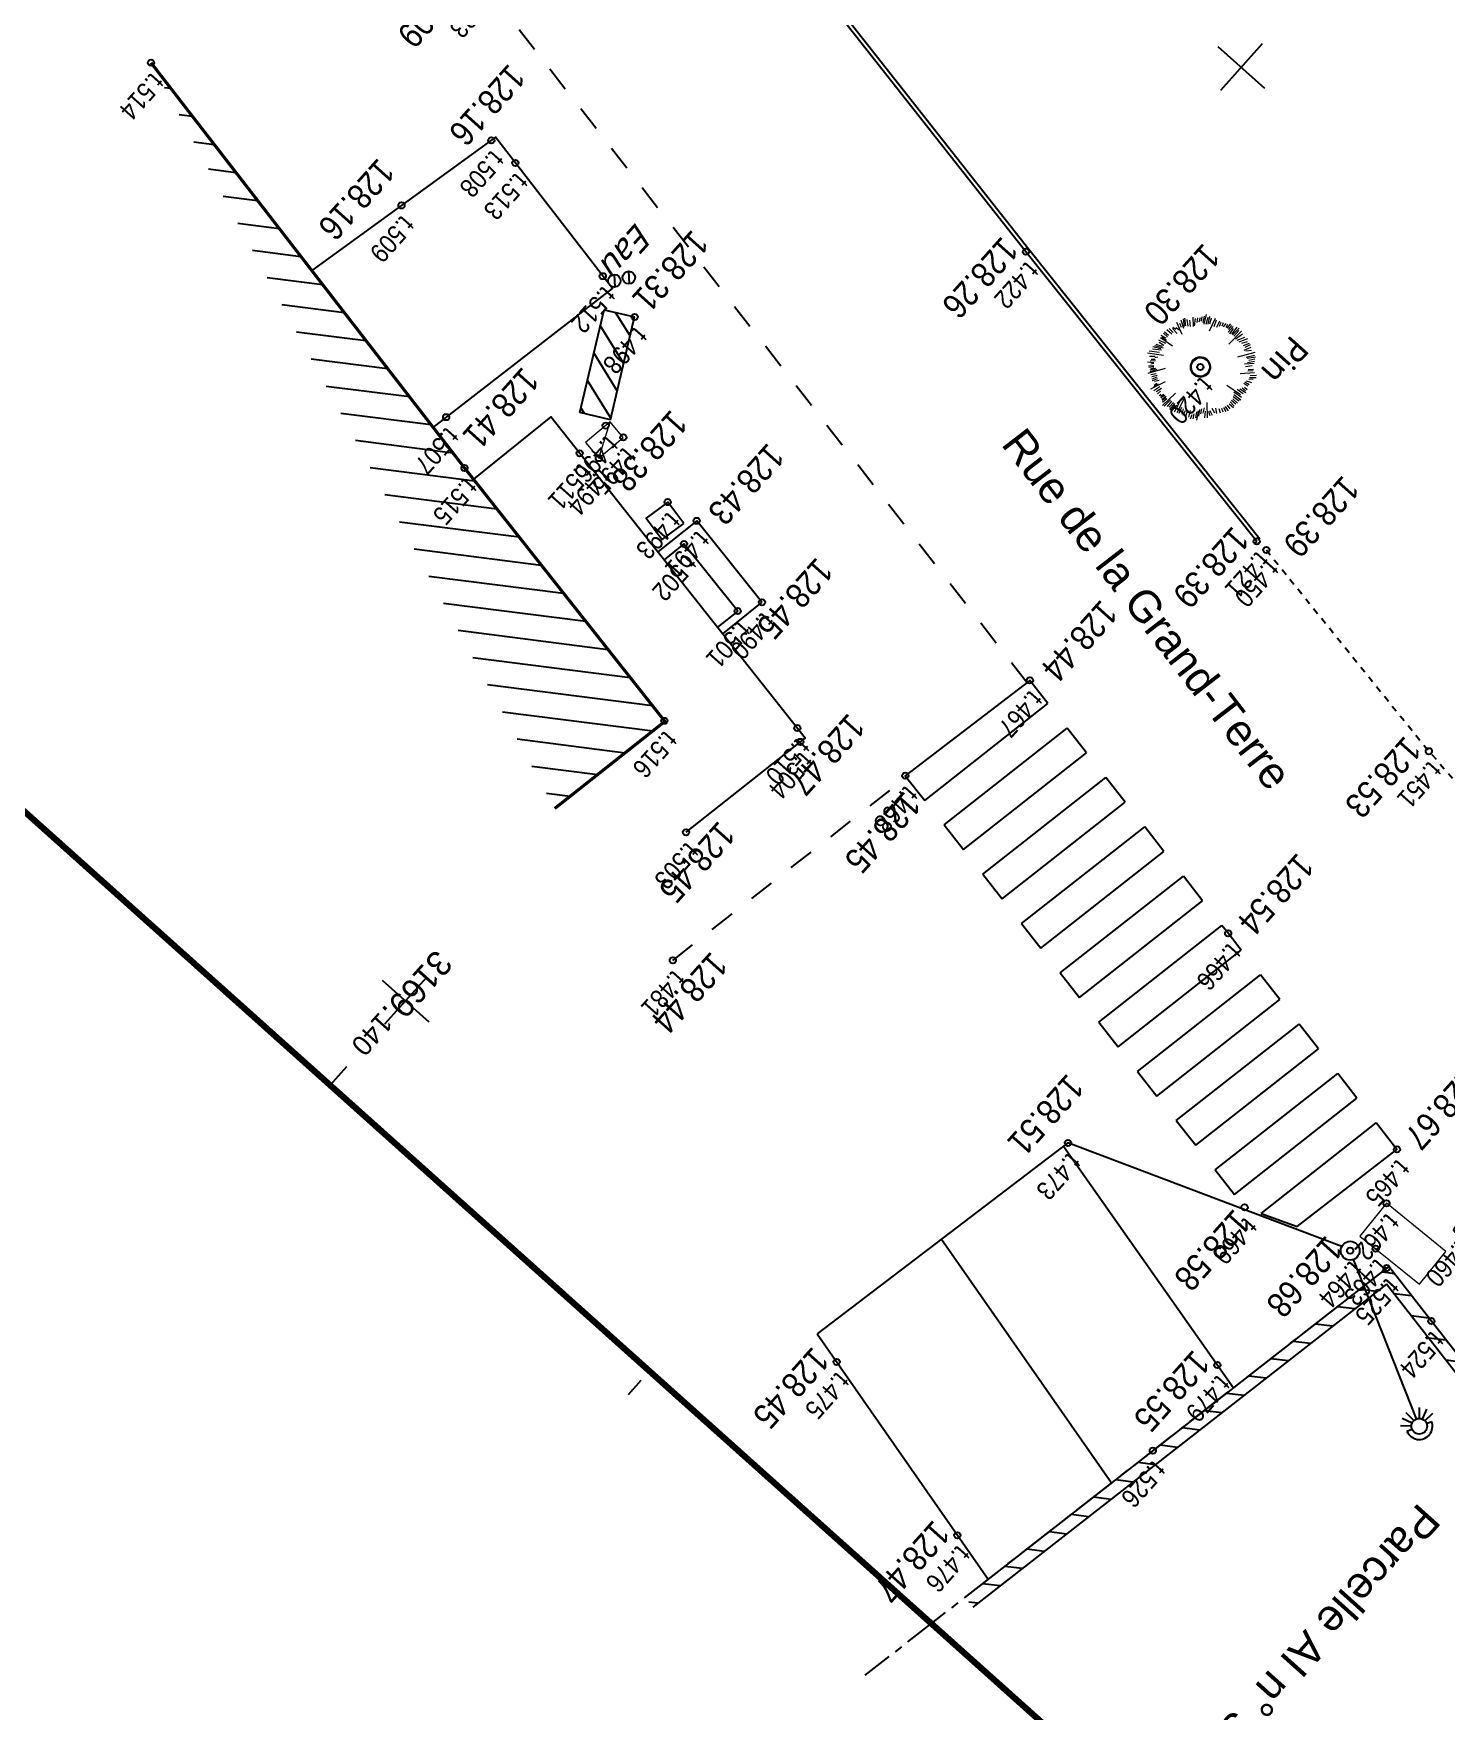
# Model space of a CAD drawing. Header units: metres. Extents: x -2858 to 512, y -1995 to 1252.
# Drawn here: x -2142.29 to -2119.74, y -1630.79 to -1604.01 of the extents above; entities that cross this region are included whole.
import ezdxf
from ezdxf.enums import TextEntityAlignment as Align

# ---------------------------------------------------------------- set-up
doc = ezdxf.new("R2010")
doc.units = ezdxf.units.M
doc.header["$PDMODE"] = 33
doc.header["$PDSIZE"] = 0.1
for name, pattern in [('AXES2', [28.575, 19.05, -3.175, 3.175, -3.175]), ('CACHE', [0.375, 0.25, -0.125]), ('Grille', [0.8, 0.4, -0.4])]:
    doc.linetypes.add(name, pattern=pattern)
for name, color, linetype in [('Bâtiments', 7, 'Continuous'), ('Bâtiments Hachures', 174, 'Continuous'), ('Calque commun', 7, 'Continuous'), ('Calque19', 7, 'Continuous'), ('Calque9', 7, 'Continuous'), ('Carroyage(2)', 7, 'Continuous'), ('Carroyage(2)_Croix', 7, 'Continuous'), ('Carroyage(2)_Textes', 7, 'Continuous'), ('Chemin', 45, 'CACHE'), ('Elements de Voirie', 251, 'Continuous'), ('Lignes Blanches Voirie', 7, 'CACHE'), ('Limites', 1, 'AXES2'), ('Murs', 7, 'Continuous'), ('Murs Hachures', 7, 'Continuous'), ('Parking', 251, 'Continuous'), ('Points Topo', 7, 'Continuous'), ('Points Topo Altitude', 7, 'Continuous'), ('Points Topo Matricule', 252, 'Continuous'), ('Réseaux Sol', 151, 'Continuous'), ('Textes', 7, 'Continuous'), ('Trottoirs', 28, 'Continuous'), ('Végétation', 102, 'Continuous')]:
    doc.layers.add(name, color=color, linetype=linetype)
doc.styles.add('Pts Topo SPE', font='', dxfattribs={"width": 0.9})
doc.styles.get("Standard").update_dxf_attribs({"font": 'arial.ttf'})
doc.styles.add('Trebuchet MS', font='trebucit.ttf', dxfattribs={"height": 0.405148})
doc.styles.get('Pts Topo SPE').set_extended_font_data('Titillium Web Light')
pattern_1 = [(172.9694, (-2131.05452, -1613.22743), (-0.0388617, -0.3151127), [])]

# ---------------------------------------------------------------- blocks, each defined once
blk = doc.blocks.new('PointTopo_SPE')
at = {"layer": 'Calque commun', "color": 1, "linetype": 'ByBlock', "lineweight": -2}
blk.add_point((0, 0), dxfattribs=at)
blk = doc.blocks.new('SPE45')
at = {"layer": 'Calque9', "color": 151, "linetype": 'Continuous', "lineweight": 9}
mesh = blk.add_polyface(dxfattribs=at)
corners = [(0, 0), (1, 0), (1, 1), (0, 1)]
mesh.append_faces([[corners[k] for k in face] for face in [(0, 1, 2, 3)]], dxfattribs={"color": 151})
blk = doc.blocks.new('SPE50')
at = {"layer": 'Réseaux Sol', "flags": 128}
blk.add_lwpolyline([(0, 0), (1, 0), (1, 1), (0, 1), (0, 0)], dxfattribs=at)
blk = doc.blocks.new('SPE61')
at = {"layer": 'Calque9', "color": 151, "linetype": 'Continuous', "lineweight": 9}
blk.add_line((0, 0), (1, 1), dxfattribs=at)
mesh = blk.add_polyface(dxfattribs=at)
corners = [(0, 0), (1, 0), (1, 1), (0, 1)]
mesh.append_faces([[corners[k] for k in face] for face in [(0, 1, 2, 3)]], dxfattribs={"color": 151})
blk = doc.blocks.new('SPE83')
at = {"layer": 'Elements de Voirie'}
blk.add_line((0, 2.885), (0, 0.15), dxfattribs=at)
at = {"layer": 'Elements de Voirie', "flags": 128}
for points in [[(-0.115, 2.962), (-0.277, 2.895)], [(-0.125, 3.01), (-0.211, 3.01)], [(0.115, 2.962), (0.277, 2.894)], [(0.211, 3.01), (0.125, 3.01)], [(-0.088, 2.922), (-0.212, 2.798)], [(-0.048, 2.895), (-0.115, 2.733)], [(0.047, 2.895), (0.114, 2.733)], [(0.088, 2.921), (0.21, 2.796)]]:
    blk.add_lwpolyline(points, dxfattribs=at)
at = {"layer": 'Elements de Voirie'}
for centre, radius in [((0, 3.01), 0.125), ((0, 0), 0.15)]:
    blk.add_circle(centre, radius, dxfattribs=at)
blk.add_arc((0, 3.01), 0.211, 0, 180, dxfattribs=at)
blk = doc.blocks.new('Block418')
at = {"layer": 'Calque19', "color": 34, "linetype": 'Continuous', "lineweight": 9, "true_color": 0x994c00, "flags": 128}
for points in [[(-0.161, 0), (-0.161, 0, 1), (0.161, 0), (0.161, 0, 1), (-0.161, 0), (-0.161, 0)], [(0.144, 0), (0.144, 0, -1), (-0.144, 0), (-0.144, 0, -1), (0.144, 0), (0.144, 0)]]:
    blk.add_lwpolyline(points, format="xyb", dxfattribs=at)
blk = doc.blocks.new('SPE34')
at = {"layer": 'Calque19', "color": 102, "linetype": 'Continuous', "lineweight": 9}
for p, q in [((-0.177, 0.812), (-0.155, 0.702)), ((-0.076, 0.814), (-0.054, 0.664)), ((-0.037, 0.835), (-0.024, 0.694)), ((-0.006, 0.825), (0.006, 0.705)), ((0.034, 0.826), (0.035, 0.725)), ((0.064, 0.816), (0.065, 0.726)), ((0.104, 0.817), (0.096, 0.726)), ((0.134, 0.827), (0.135, 0.737)), ((-0.703, 0.552), (-0.601, 0.464)), ((-0.673, 0.563), (-0.592, 0.504)), ((-0.643, 0.583), (-0.552, 0.515)), ((-0.614, 0.604), (-0.502, 0.496)), ((-0.564, 0.605), (-0.482, 0.536)), ((-0.534, 0.655), (-0.473, 0.596)), ((-0.515, 0.666), (-0.453, 0.607)), ((-0.505, 0.706), (-0.342, 0.548)), ((-0.496, 0.756), (-0.425, 0.687)), ((-0.467, 0.777), (-0.395, 0.698)), ((-0.416, 0.758), (-0.365, 0.708)), ((-0.356, 0.779), (-0.325, 0.699)), ((-0.306, 0.77), (-0.295, 0.69)), ((-0.276, 0.77), (-0.265, 0.69)), ((-0.226, 0.801), (-0.225, 0.741)), ((-0.196, 0.792), (-0.195, 0.721)), ((-0.136, 0.793), (-0.124, 0.673)), ((-0.096, 0.773), (-0.061, 0.513)), ((0.184, 0.798), (0.166, 0.728)), ((0.225, 0.799), (0.206, 0.718)), ((0.255, 0.779), (0.236, 0.709)), ((0.296, 0.75), (0.266, 0.699)), ((0.336, 0.731), (0.297, 0.67)), ((0.377, 0.691), (0.328, 0.62)), ((0.528, 0.624), (0.351, 0.46)), ((0.397, 0.661), (0.369, 0.581)), ((0.448, 0.662), (0.419, 0.582)), ((0.478, 0.633), (0.439, 0.572)), ((0.559, 0.594), (0.47, 0.532)), ((-0.799, 0.33), (-0.708, 0.281)), ((-0.798, 0.29), (-0.717, 0.241)), ((-0.794, 0.354), (-0.702, 0.319)), ((-0.77, 0.391), (-0.659, 0.342)), ((-0.752, 0.491), (-0.509, 0.335)), ((-0.741, 0.431), (-0.67, 0.372)), ((-0.712, 0.522), (-0.601, 0.444)), ((0.52, 0.523), (0.441, 0.482)), ((0.551, 0.504), (0.481, 0.462)), ((0.601, 0.504), (0.512, 0.443)), ((0.671, 0.526), (0.542, 0.443)), ((0.651, 0.485), (0.572, 0.434)), ((0.692, 0.466), (0.622, 0.425)), ((0.723, 0.396), (0.624, 0.344)), ((0.744, 0.356), (0.645, 0.305)), ((0.722, 0.436), (0.653, 0.405)), ((0.755, 0.307), (0.675, 0.285)), ((0.755, 0.286), (0.676, 0.245)), ((-0.874, 0.048), (-0.724, 0.04)), ((-0.865, 0.108), (-0.574, 0.093)), ((-0.863, 0.008), (-0.723, 0.02)), ((-0.844, 0.068), (-0.724, 0.07)), ((-0.838, 0.259), (-0.706, 0.191)), ((-0.836, 0.149), (-0.705, 0.121)), ((-0.817, 0.209), (-0.706, 0.151)), ((0.787, 0.207), (0.537, 0.142)), ((0.808, 0.167), (0.658, 0.134)), ((0.776, 0.237), (0.676, 0.205)), ((0.828, 0.127), (0.708, 0.125)), ((0.829, 0.087), (0.709, 0.085)), ((0.81, 0.057), (0.709, 0.055)), ((0.82, 0.027), (0.71, 0.025)), ((0.798, 0.117), (0.718, 0.105)), ((-0.832, -0.042), (-0.712, -0.04)), ((-0.831, -0.102), (-0.741, -0.1)), ((-0.822, -0.072), (-0.742, -0.07)), ((-0.803, -0.021), (-0.703, -0.009)), ((-0.791, -0.131), (-0.741, -0.12)), ((-0.79, -0.161), (-0.72, -0.16)), ((-0.769, -0.201), (-0.71, -0.18)), ((-0.749, -0.231), (-0.679, -0.21)), ((-0.748, -0.261), (-0.639, -0.229)), ((0.787, -0.355), (0.545, -0.259)), ((0.862, -0.043), (0.58, -0.018)), ((0.765, -0.265), (0.665, -0.237)), ((0.851, -0.013), (0.71, -0.005)), ((0.793, -0.114), (0.712, -0.096)), ((0.783, -0.144), (0.713, -0.126)), ((0.774, -0.165), (0.713, -0.146)), ((0.775, -0.225), (0.714, -0.216)), ((0.822, -0.074), (0.732, -0.065)), ((0.802, -0.104), (0.732, -0.085)), ((0.784, -0.185), (0.744, -0.185)), ((-0.737, -0.341), (-0.518, -0.277)), ((-0.727, -0.311), (-0.618, -0.269)), ((-0.696, -0.39), (-0.606, -0.349)), ((-0.695, -0.431), (-0.586, -0.369)), ((-0.684, -0.491), (-0.545, -0.418)), ((-0.665, -0.44), (-0.566, -0.388)), ((-0.644, -0.5), (-0.555, -0.448)), ((-0.613, -0.519), (-0.554, -0.478)), ((-0.583, -0.529), (-0.514, -0.498)), ((-0.553, -0.559), (-0.493, -0.517)), ((-0.522, -0.578), (-0.423, -0.516)), ((-0.511, -0.618), (-0.403, -0.516)), ((0.63, -0.559), (0.387, -0.402)), ((0.59, -0.549), (0.489, -0.491)), ((0.57, -0.57), (0.489, -0.521)), ((0.619, -0.509), (0.548, -0.46)), ((0.629, -0.478), (0.558, -0.429)), ((0.658, -0.448), (0.578, -0.409)), ((0.657, -0.397), (0.596, -0.348)), ((0.668, -0.427), (0.597, -0.388)), ((0.727, -0.346), (0.646, -0.317)), ((0.707, -0.357), (0.657, -0.347)), ((0.776, -0.305), (0.665, -0.277)), ((-0.441, -0.627), (-0.372, -0.556)), ((-0.42, -0.667), (-0.352, -0.585)), ((-0.41, -0.707), (-0.331, -0.615)), ((-0.389, -0.716), (-0.311, -0.625)), ((-0.349, -0.736), (-0.281, -0.614)), ((-0.299, -0.715), (-0.27, -0.654)), ((-0.278, -0.765), (-0.191, -0.572)), ((-0.209, -0.713), (-0.22, -0.643)), ((-0.178, -0.753), (-0.189, -0.693)), ((-0.158, -0.743), (-0.15, -0.632)), ((-0.127, -0.782), (-0.119, -0.692)), ((-0.087, -0.801), (-0.089, -0.691)), ((-0.037, -0.801), (-0.038, -0.72)), ((-0.007, -0.8), (-0.008, -0.71)), ((0.043, -0.809), (0.022, -0.719)), ((0.053, -0.779), (0.041, -0.689)), ((0.073, -0.789), (0.049, -0.558)), ((0.123, -0.788), (0.091, -0.668)), ((0.143, -0.757), (0.131, -0.667)), ((0.203, -0.777), (0.161, -0.677)), ((0.233, -0.776), (0.171, -0.647)), ((0.264, -0.786), (0.201, -0.666)), ((0.293, -0.765), (0.211, -0.646)), ((0.394, -0.783), (0.25, -0.565)), ((0.354, -0.784), (0.261, -0.645)), ((0.371, -0.643), (0.331, -0.614)), ((0.413, -0.723), (0.351, -0.654)), ((0.432, -0.672), (0.391, -0.623)), ((0.462, -0.662), (0.401, -0.603)), ((0.502, -0.681), (0.441, -0.602)), ((0.491, -0.621), (0.451, -0.592)), ((0.541, -0.63), (0.48, -0.571)), ((0.551, -0.61), (0.49, -0.561)), ((0.55, -0.57), (0.5, -0.541))]:
    blk.add_line(p, q, dxfattribs=at)
at = {"layer": 'Calque19', "color": 34, "linetype": 'Continuous', "lineweight": 9}
for radius in [0.161, 0.144]:
    blk.add_arc((0, 0), radius, 0, 359.9994, dxfattribs=at)
at = {"layer": 'Calque19', "color": 34, "linetype": 'ByBlock', "lineweight": -2, "true_color": 0x994c00}
blk.add_blockref('Block418', (0, 0), dxfattribs=at)
at = {"layer": 'Calque19', "color": 102, "linetype": 'ByBlock', "lineweight": -2, "style": 'Trebuchet MS'}
blk.add_text('Pin', height=0.4051, dxfattribs=at).set_placement((-1.368, 0.613), align=Align.BOTTOM_LEFT)

msp = doc.modelspace()

# ---------------------------------------------------------------- hatches: boundary and pattern name
at = {"layer": 'Bâtiments Hachures'}
h = msp.add_hatch(dxfattribs=at)
h.set_pattern_fill('_U', color=256, scale=0.4, angle=-7.2613, style=0, pattern_type=0)
h.set_pattern_definition([(352.738665459, (-1124622.76903, 3495754.4914), (0.050558084043, 0.39679198598), [])])
h.paths.add_polyline_path([(-2140.419, -1604.478), (-2135.416, -1610.943), (-2132.218, -1614.988), (-2133.976, -1616.378)])
at = {"layer": 'Murs Hachures', "linetype": 'Continuous'}
h = msp.add_hatch(dxfattribs=at)
h.set_pattern_fill('ANSI31', color=256, scale=0.1, angle=176.5743, style=0)
h.set_pattern_definition([(121.741705672, (-3639811.61246, -510369.6967), (-0.270011014639, -0.167033834818), [])])
h.paths.add_polyline_path([(-2133.088, -1610.174), (-2132.702, -1608.535), (-2133.189, -1608.42), (-2133.575, -1610.059)])
h = msp.add_hatch(dxfattribs=at)
h.set_pattern_fill('ANSI31', color=256, scale=0.1, angle=227.3905, style=0)
h.set_pattern_definition(pattern_1)
h.paths.add_polyline_path([(-2120.666, -1623.686), (-2127.427, -1628.962), (-2127.305, -1629.121), (-2120.701, -1623.966)])
h = msp.add_hatch(dxfattribs=at)
h.set_pattern_fill('ANSI31', color=256, scale=0.1, angle=227.3905, style=0)
h.set_pattern_definition(pattern_1)
h.paths.add_polyline_path([(-2115.881, -1629.818), (-2120.666, -1623.686), (-2120.701, -1623.966), (-2116.038, -1629.941)])

# ---------------------------------------------------------------- linework, layer by layer
at = {"layer": 'Bâtiments', "const_width": 0.05, "flags": 128}
msp.add_lwpolyline([(-2140.419, -1604.478), (-2135.416, -1610.943), (-2132.218, -1614.988), (-2133.976, -1616.378)], dxfattribs=at)
at = {"layer": 'Carroyage(2)'}
for p, q in [((-2137.561, -1620.792), (-2137.294, -1620.494)), ((-2132.799, -1625.727), (-2132.599, -1625.503))]:
    msp.add_line(p, q, dxfattribs=at)
at = {"layer": 'Carroyage(2)', "const_width": 0.1}
msp.add_lwpolyline([(-2176.72, -1585.733), (-2096.183, -1657.839), (-1938.363, -1481.564), (-2062.783, -1370.17), (-2192.921, -1515.526)], dxfattribs=at)
at = {"layer": 'Carroyage(2)_Croix'}
for p, q in [((-2123.391, -1604.216), (-2122.646, -1604.883)), ((-2122.685, -1604.177), (-2123.352, -1604.922)), ((-2136.731, -1619.116), (-2135.986, -1619.783)), ((-2136.025, -1619.077), (-2136.692, -1619.822))]:
    msp.add_line(p, q, dxfattribs=at)
at = {"layer": 'Chemin', "color": 45, "ltscale": 0.1, "flags": 128}
msp.add_lwpolyline([(-2122.619, -1612.253), (-2120.026, -1615.464), (-2117.508, -1618.306), (-2116.045, -1619.192), (-2114.585, -1620.844), (-2110.154, -1626.553)], dxfattribs=at)
at = {"layer": 'Elements de Voirie', "flags": 128}
for points in [[(-2126.104, -1614.702), (-2126.393, -1614.334), (-2128.381, -1615.855), (-2128.072, -1616.248)], [(-2128.072, -1616.248), (-2126.104, -1614.702)], [(-2127.763, -1616.641), (-2125.796, -1615.095)], [(-2125.487, -1615.489), (-2125.796, -1615.095)], [(-2127.454, -1617.034), (-2125.487, -1615.489)], [(-2127.145, -1617.427), (-2125.179, -1615.882)], [(-2124.87, -1616.276), (-2125.179, -1615.882)], [(-2126.836, -1617.821), (-2124.87, -1616.276)], [(-2127.763, -1616.641), (-2127.454, -1617.034)], [(-2126.527, -1618.214), (-2124.561, -1616.669)], [(-2124.253, -1617.063), (-2124.561, -1616.669)], [(-2126.218, -1618.607), (-2124.253, -1617.063)], [(-2127.145, -1617.427), (-2126.836, -1617.821)], [(-2125.909, -1619), (-2123.944, -1617.456)], [(-2123.636, -1617.849), (-2123.944, -1617.456)], [(-2125.6, -1619.393), (-2123.636, -1617.849)], [(-2126.527, -1618.214), (-2126.218, -1618.607)], [(-2125.291, -1619.786), (-2123.327, -1618.243)], [(-2123.019, -1618.637), (-2123.228, -1618.37), (-2123.327, -1618.243)], [(-2124.982, -1620.179), (-2123.019, -1618.637)], [(-2125.909, -1619), (-2125.6, -1619.393)], [(-2124.674, -1620.573), (-2122.711, -1619.031)], [(-2122.404, -1619.425), (-2122.711, -1619.031)], [(-2124.365, -1620.966), (-2122.404, -1619.425)], [(-2125.291, -1619.786), (-2124.982, -1620.179)], [(-2124.056, -1621.359), (-2122.096, -1619.819)], [(-2121.788, -1620.213), (-2122.096, -1619.819)], [(-2123.747, -1621.752), (-2121.788, -1620.213)], [(-2124.674, -1620.573), (-2124.365, -1620.966)], [(-2123.438, -1622.145), (-2121.48, -1620.607)], [(-2121.173, -1621.001), (-2121.48, -1620.607)], [(-2123.129, -1622.538), (-2121.173, -1621.001)], [(-2124.056, -1621.359), (-2123.747, -1621.752)], [(-2122.703, -1622.84), (-2122.126, -1623.05), (-2120.535, -1621.818), (-2120.865, -1621.395)], [(-2122.703, -1622.84), (-2120.865, -1621.395)], [(-2123.438, -1622.145), (-2123.129, -1622.538)]]:
    msp.add_lwpolyline(points, dxfattribs=at)
at = {"layer": 'Lignes Blanches Voirie', "linetype": 'Grille', "flags": 128}
for points in [[(-2126.439, -1614.369), (-2135.149, -1603.173), (-2132.233, -1600.783)], [(-2132.091, -1618.801), (-2128.36, -1615.881)]]:
    msp.add_lwpolyline(points, dxfattribs=at)
at = {"layer": 'Limites', "ltscale": 0.04, "flags": 128}
msp.add_lwpolyline([(-2114.235, -1631.927), (-2120.666, -1623.686), (-2129.026, -1630.21)], dxfattribs=at)
at = {"layer": 'Murs', "elevation": 128.414, "flags": 128}
msp.add_lwpolyline([(-2135.917, -1610.296), (-2133.056, -1608.081), (-2134.92, -1605.667), (-2137.854, -1607.793)], dxfattribs=at)
at = {"layer": 'Murs', "flags": 128}
for points in [[(-2133.575, -1610.059), (-2133.189, -1608.42)], [(-2133.189, -1608.42), (-2132.702, -1608.535)], [(-2133.088, -1610.174), (-2132.702, -1608.535)], [(-2133.088, -1610.174), (-2133.575, -1610.059)], [(-2131.71, -1611.788), (-2132.33, -1612.285)], [(-2131.913, -1612.157), (-2132.23, -1612.412)], [(-2130.669, -1613.087), (-2131.297, -1613.59)], [(-2131.055, -1613.227), (-2131.378, -1613.487)], [(-2120.666, -1623.686), (-2127.427, -1628.962)], [(-2115.881, -1629.818), (-2120.666, -1623.686)], [(-2120.701, -1623.966), (-2127.305, -1629.121)], [(-2116.038, -1629.941), (-2120.701, -1623.966)]]:
    msp.add_lwpolyline(points, dxfattribs=at)
at = {"layer": 'Murs', "color": 7, "flags": 128}
for points in [[(-2131.88, -1616.757), (-2129.979, -1615.254), (-2134.039, -1610.127), (-2135.274, -1611.123)], [(-2130.669, -1613.087), (-2131.71, -1611.788)], [(-2131.055, -1613.227), (-2131.913, -1612.157)]]:
    msp.add_lwpolyline(points, dxfattribs=at)
at = {"layer": 'Parking', "flags": 128}
msp.add_lwpolyline([(-2121.415, -1623.367), (-2125.785, -1621.715), (-2129.788, -1624.763)], dxfattribs=at)
for points, elevation in [([(-2125.856, -1621.768), (-2123.145, -1625.621)], 128.503), ([(-2127.802, -1623.25), (-2125.091, -1627.139)], 128.486), ([(-2129.788, -1624.763), (-2127.061, -1628.676)], 128.448)]:
    msp.add_lwpolyline(points, dxfattribs=dict(at, elevation=elevation))
at = {"layer": 'Réseaux Sol'}
for p, q in [((-2132.8, -1607.806), (-2132.789, -1608.006)), ((-2133.03, -1607.857), (-2133.019, -1608.057))]:
    msp.add_line(p, q, dxfattribs=at)
for centre in [(-2132.794, -1607.906), (-2133.024, -1607.957)]:
    msp.add_circle(centre, 0.1, dxfattribs=at)
at = {"layer": 'Trottoirs', "color": 28, "flags": 128}
for points in [[(-2122.772, -1612.116), (-2126.456, -1607.493), (-2130.794, -1601.991), (-2127.243, -1599.153), (-2130.743, -1594.538)], [(-2122.725, -1612.079), (-2126.409, -1607.456), (-2130.71, -1602), (-2127.16, -1599.163), (-2130.696, -1594.502)]]:
    msp.add_lwpolyline(points, dxfattribs=at)
at = {"layer": 'Trottoirs', "flags": 128}
msp.add_lwpolyline([(-2122.772, -1612.116), (-2122.819, -1612.154)], dxfattribs=at)

# ---------------------------------------------------------------- block references
at = {"layer": 'Elements de Voirie', "rotation": 201.4679595506691}
msp.add_blockref('SPE83', (-2121.281, -1623.435), dxfattribs=at)
at = {"layer": 'Points Topo'}
ref = msp.add_blockref('PointTopo_SPE', (-2135.149, -1603.173, 128.093), dxfattribs=dict(at, rotation=228.1617603435354))
ref.add_attrib('MAT', 't.483', (-2135.141, -1603.314, 128.093), dxfattribs={"layer": 'Points Topo Matricule', "height": 0.3, "rotation": 228.1618, "style": 'Pts Topo SPE', "width": 0.9})
ref.add_attrib('ALT', '128.09', dxfattribs={"layer": 'Points Topo Altitude', "height": 0.4, "rotation": 228.1618, "style": 'Pts Topo SPE', "width": 0.9}).set_placement((-2135.233, -1603.178, 128.093), align=Align.TOP_LEFT)
ref = msp.add_blockref('PointTopo_SPE', (-2140.419, -1604.478), dxfattribs=dict(at, rotation=228.1617603435354))
ref.add_attrib('MAT', 't.514', (-2140.411, -1604.62), dxfattribs={"layer": 'Points Topo Matricule', "height": 0.3, "rotation": 228.1618, "style": 'Pts Topo SPE', "width": 0.9})
ref = msp.add_blockref('PointTopo_SPE', (-2134.989, -1605.717, 128.159), dxfattribs=dict(at, rotation=228.1617603435354))
ref.add_attrib('MAT', 't.508', (-2134.981, -1605.858, 128.159), dxfattribs={"layer": 'Points Topo Matricule', "height": 0.3, "rotation": 228.1618, "style": 'Pts Topo SPE', "width": 0.9})
ref.add_attrib('ALT', '128.16', dxfattribs={"layer": 'Points Topo Altitude', "height": 0.4, "rotation": 228.1618, "style": 'Pts Topo SPE', "width": 0.9}).set_placement((-2134.409, -1604.742, 128.159), align=Align.TOP_LEFT)
ref = msp.add_blockref('PointTopo_SPE', (-2136.421, -1606.755, 128.159), dxfattribs=dict(at, rotation=228.1617603435354))
ref.add_attrib('MAT', 't.509', (-2136.413, -1606.896, 128.159), dxfattribs={"layer": 'Points Topo Matricule', "height": 0.3, "rotation": 228.1618, "style": 'Pts Topo SPE', "width": 0.9})
ref.add_attrib('ALT', '128.16', dxfattribs={"layer": 'Points Topo Altitude', "height": 0.4, "rotation": 228.1618, "style": 'Pts Topo SPE', "width": 0.9}).set_placement((-2136.495, -1606.248, 128.159), align=Align.TOP_LEFT)
ref = msp.add_blockref('PointTopo_SPE', (-2134.604, -1606.076), dxfattribs=dict(at, rotation=228.1617603435354))
ref.add_attrib('MAT', 't.513', (-2134.596, -1606.217), dxfattribs={"layer": 'Points Topo Matricule', "height": 0.3, "rotation": 228.1618, "style": 'Pts Topo SPE', "width": 0.9})
ref = msp.add_blockref('PointTopo_SPE', (-2132.702, -1608.535, 128.305), dxfattribs=dict(at, rotation=228.1617603435354))
ref.add_attrib('MAT', 't.498', (-2132.694, -1608.676, 128.305), dxfattribs={"layer": 'Points Topo Matricule', "height": 0.3, "rotation": 228.1618, "style": 'Pts Topo SPE', "width": 0.9})
ref.add_attrib('ALT', '128.31', dxfattribs={"layer": 'Points Topo Altitude', "height": 0.4, "rotation": 228.1618, "style": 'Pts Topo SPE', "width": 0.9}).set_placement((-2131.484, -1607.391, 128.305), align=Align.TOP_LEFT)
ref = msp.add_blockref('PointTopo_SPE', (-2126.456, -1607.493, 128.261), dxfattribs=dict(at, rotation=228.1617603435354))
ref.add_attrib('MAT', 't.422', (-2126.448, -1607.634, 128.261), dxfattribs={"layer": 'Points Topo Matricule', "height": 0.3, "rotation": 228.1618, "style": 'Pts Topo SPE', "width": 0.9})
ref.add_attrib('ALT', '128.26', dxfattribs={"layer": 'Points Topo Altitude', "height": 0.4, "rotation": 228.1618, "style": 'Pts Topo SPE', "width": 0.9}).set_placement((-2126.541, -1607.498, 128.261), align=Align.TOP_LEFT)
ref = msp.add_blockref('PointTopo_SPE', (-2123.671, -1609.333, 128.3), dxfattribs=dict(at, rotation=228.1617603435354))
ref.add_attrib('MAT', 't.420', (-2123.663, -1609.475, 128.3), dxfattribs={"layer": 'Points Topo Matricule', "height": 0.3, "rotation": 228.1618, "style": 'Pts Topo SPE', "width": 0.9})
ref.add_attrib('ALT', '128.30', dxfattribs={"layer": 'Points Topo Altitude', "height": 0.4, "rotation": 228.1618, "style": 'Pts Topo SPE', "width": 0.9}).set_placement((-2123.324, -1607.605, 128.3), align=Align.TOP_LEFT)
ref = msp.add_blockref('PointTopo_SPE', (-2133.209, -1607.883), dxfattribs=dict(at, rotation=228.1617603435354))
ref.add_attrib('MAT', 't.512', (-2133.201, -1608.024), dxfattribs={"layer": 'Points Topo Matricule', "height": 0.3, "rotation": 228.1618, "style": 'Pts Topo SPE', "width": 0.9})
ref = msp.add_blockref('PointTopo_SPE', (-2135.708, -1610.134, 128.414), dxfattribs=dict(at, rotation=228.1617603435354))
ref.add_attrib('MAT', 't.507', (-2135.7, -1610.275, 128.414), dxfattribs={"layer": 'Points Topo Matricule', "height": 0.3, "rotation": 228.1618, "style": 'Pts Topo SPE', "width": 0.9})
ref.add_attrib('ALT', '128.41', dxfattribs={"layer": 'Points Topo Altitude', "height": 0.4, "rotation": 228.1618, "style": 'Pts Topo SPE', "width": 0.9}).set_placement((-2134.19, -1609.58, 128.414), align=Align.TOP_LEFT)
ref = msp.add_blockref('PointTopo_SPE', (-2133.272, -1610.788, 128.378), dxfattribs=dict(at, rotation=228.1617603435354))
ref.add_attrib('MAT', 't.494', (-2133.264, -1610.929, 128.378), dxfattribs={"layer": 'Points Topo Matricule', "height": 0.3, "rotation": 228.1618, "style": 'Pts Topo SPE', "width": 0.9})
ref.add_attrib('ALT', '128.38', dxfattribs={"layer": 'Points Topo Altitude', "height": 0.4, "rotation": 228.1618, "style": 'Pts Topo SPE', "width": 0.9}).set_placement((-2131.821, -1610.263, 128.378), align=Align.TOP_LEFT)
ref = msp.add_blockref('PointTopo_SPE', (-2133.163, -1610.269), dxfattribs=dict(at, rotation=228.1617603435354))
ref.add_attrib('MAT', 't.496', (-2133.156, -1610.41), dxfattribs={"layer": 'Points Topo Matricule', "height": 0.3, "rotation": 228.1618, "style": 'Pts Topo SPE', "width": 0.9})
ref = msp.add_blockref('PointTopo_SPE', (-2132.882, -1610.457), dxfattribs=dict(at, rotation=228.1617603435354))
ref.add_attrib('MAT', 't.495', (-2132.874, -1610.598), dxfattribs={"layer": 'Points Topo Matricule', "height": 0.3, "rotation": 228.1618, "style": 'Pts Topo SPE', "width": 0.9})
ref = msp.add_blockref('PointTopo_SPE', (-2133.578, -1610.709), dxfattribs=dict(at, rotation=228.1617603435354))
ref.add_attrib('MAT', 't.511', (-2133.57, -1610.85), dxfattribs={"layer": 'Points Topo Matricule', "height": 0.3, "rotation": 228.1618, "style": 'Pts Topo SPE', "width": 0.9})
ref = msp.add_blockref('PointTopo_SPE', (-2131.71, -1611.788, 128.432), dxfattribs=dict(at, rotation=228.1617603435354))
ref.add_attrib('MAT', 't.491', (-2131.702, -1611.929, 128.432), dxfattribs={"layer": 'Points Topo Matricule', "height": 0.3, "rotation": 228.1618, "style": 'Pts Topo SPE', "width": 0.9})
ref.add_attrib('ALT', '128.43', dxfattribs={"layer": 'Points Topo Altitude', "height": 0.4, "rotation": 228.1618, "style": 'Pts Topo SPE', "width": 0.9}).set_placement((-2130.276, -1610.793, 128.432), align=Align.TOP_LEFT)
ref = msp.add_blockref('PointTopo_SPE', (-2135.416, -1610.943), dxfattribs=dict(at, rotation=228.1617603435354))
ref.add_attrib('MAT', 't.515', (-2135.408, -1611.084), dxfattribs={"layer": 'Points Topo Matricule', "height": 0.3, "rotation": 228.1618, "style": 'Pts Topo SPE', "width": 0.9})
ref = msp.add_blockref('PointTopo_SPE', (-2122.619, -1612.253, 128.393), dxfattribs=dict(at, rotation=228.1617603435354))
ref.add_attrib('MAT', 't.450', (-2122.612, -1612.395, 128.393), dxfattribs={"layer": 'Points Topo Matricule', "height": 0.3, "rotation": 228.1618, "style": 'Pts Topo SPE', "width": 0.9})
ref.add_attrib('ALT', '128.39', dxfattribs={"layer": 'Points Topo Altitude', "height": 0.4, "rotation": 228.1618, "style": 'Pts Topo SPE', "width": 0.9}).set_placement((-2121.099, -1611.31, 128.393), align=Align.TOP_LEFT)
ref = msp.add_blockref('PointTopo_SPE', (-2132.173, -1611.489), dxfattribs=dict(at, rotation=228.1617603435354))
ref.add_attrib('MAT', 't.493', (-2132.166, -1611.63), dxfattribs={"layer": 'Points Topo Matricule', "height": 0.3, "rotation": 228.1618, "style": 'Pts Topo SPE', "width": 0.9})
ref = msp.add_blockref('PointTopo_SPE', (-2122.772, -1612.116, 128.388), dxfattribs=dict(at, rotation=228.1617603435354))
ref.add_attrib('MAT', 't.421', (-2122.765, -1612.258, 128.388), dxfattribs={"layer": 'Points Topo Matricule', "height": 0.3, "rotation": 228.1618, "style": 'Pts Topo SPE', "width": 0.9})
ref.add_attrib('ALT', '128.39', dxfattribs={"layer": 'Points Topo Altitude', "height": 0.4, "rotation": 228.1618, "style": 'Pts Topo SPE', "width": 0.9}).set_placement((-2122.857, -1612.121, 128.388), align=Align.TOP_LEFT)
ref = msp.add_blockref('PointTopo_SPE', (-2131.913, -1612.157), dxfattribs=dict(at, rotation=228.1617603435354))
ref.add_attrib('MAT', 't.502', (-2131.905, -1612.299), dxfattribs={"layer": 'Points Topo Matricule', "height": 0.3, "rotation": 228.1618, "style": 'Pts Topo SPE', "width": 0.9})
ref = msp.add_blockref('PointTopo_SPE', (-2130.669, -1613.087, 128.454), dxfattribs=dict(at, rotation=228.1617603435354))
ref.add_attrib('MAT', 't.490', (-2130.661, -1613.228, 128.454), dxfattribs={"layer": 'Points Topo Matricule', "height": 0.3, "rotation": 228.1618, "style": 'Pts Topo SPE', "width": 0.9})
ref.add_attrib('ALT', '128.45', dxfattribs={"layer": 'Points Topo Altitude', "height": 0.4, "rotation": 228.1618, "style": 'Pts Topo SPE', "width": 0.9}).set_placement((-2129.498, -1612.619, 128.454), align=Align.TOP_LEFT)
ref = msp.add_blockref('PointTopo_SPE', (-2126.393, -1614.334, 128.439), dxfattribs=dict(at, rotation=228.1617603435354))
ref.add_attrib('MAT', 't.467', (-2126.385, -1614.475, 128.439), dxfattribs={"layer": 'Points Topo Matricule', "height": 0.3, "rotation": 228.1618, "style": 'Pts Topo SPE', "width": 0.9})
ref.add_attrib('ALT', '128.44', dxfattribs={"layer": 'Points Topo Altitude', "height": 0.4, "rotation": 228.1618, "style": 'Pts Topo SPE', "width": 0.9}).set_placement((-2124.958, -1613.294, 128.439), align=Align.TOP_LEFT)
ref = msp.add_blockref('PointTopo_SPE', (-2131.055, -1613.227), dxfattribs=dict(at, rotation=228.1617603435354))
ref.add_attrib('MAT', 't.501', (-2131.047, -1613.369), dxfattribs={"layer": 'Points Topo Matricule', "height": 0.3, "rotation": 228.1618, "style": 'Pts Topo SPE', "width": 0.9})
ref = msp.add_blockref('PointTopo_SPE', (-2132.225, -1614.979), dxfattribs=dict(at, rotation=228.1617603435354))
ref.add_attrib('MAT', 't.516', (-2132.218, -1615.12), dxfattribs={"layer": 'Points Topo Matricule', "height": 0.3, "rotation": 228.1618, "style": 'Pts Topo SPE', "width": 0.9})
ref = msp.add_blockref('PointTopo_SPE', (-2130.106, -1615.094), dxfattribs=dict(at, rotation=228.1617603435354))
ref.add_attrib('MAT', 't.510', (-2130.098, -1615.235), dxfattribs={"layer": 'Points Topo Matricule', "height": 0.3, "rotation": 228.1618, "style": 'Pts Topo SPE', "width": 0.9})
ref = msp.add_blockref('PointTopo_SPE', (-2130.056, -1615.315, 128.467), dxfattribs=dict(at, rotation=228.1617603435354))
ref.add_attrib('MAT', 't.504', (-2130.048, -1615.456, 128.467), dxfattribs={"layer": 'Points Topo Matricule', "height": 0.3, "rotation": 228.1618, "style": 'Pts Topo SPE', "width": 0.9})
ref.add_attrib('ALT', '128.47', dxfattribs={"layer": 'Points Topo Altitude', "height": 0.4, "rotation": 228.1618, "style": 'Pts Topo SPE', "width": 0.9}).set_placement((-2128.989, -1615.106, 128.467), align=Align.TOP_LEFT)
ref = msp.add_blockref('PointTopo_SPE', (-2120.026, -1615.464, 128.53), dxfattribs=dict(at, rotation=228.1617603435354))
ref.add_attrib('MAT', 't.451', (-2120.018, -1615.605, 128.53), dxfattribs={"layer": 'Points Topo Matricule', "height": 0.3, "rotation": 228.1618, "style": 'Pts Topo SPE', "width": 0.9})
ref.add_attrib('ALT', '128.53', dxfattribs={"layer": 'Points Topo Altitude', "height": 0.4, "rotation": 228.1618, "style": 'Pts Topo SPE', "width": 0.9}).set_placement((-2120.111, -1615.469, 128.53), align=Align.TOP_LEFT)
ref = msp.add_blockref('PointTopo_SPE', (-2128.381, -1615.855, 128.453), dxfattribs=dict(at, rotation=228.1617603435354))
ref.add_attrib('MAT', 't.468', (-2128.373, -1615.996, 128.453), dxfattribs={"layer": 'Points Topo Matricule', "height": 0.3, "rotation": 228.1618, "style": 'Pts Topo SPE', "width": 0.9})
ref.add_attrib('ALT', '128.45', dxfattribs={"layer": 'Points Topo Altitude', "height": 0.4, "rotation": 228.1618, "style": 'Pts Topo SPE', "width": 0.9}).set_placement((-2128.097, -1616.349, 128.453), align=Align.TOP_LEFT)
ref = msp.add_blockref('PointTopo_SPE', (-2131.88, -1616.757, 128.446), dxfattribs=dict(at, rotation=228.1617603435354))
ref.add_attrib('MAT', 't.503', (-2131.872, -1616.898, 128.446), dxfattribs={"layer": 'Points Topo Matricule', "height": 0.3, "rotation": 228.1618, "style": 'Pts Topo SPE', "width": 0.9})
ref.add_attrib('ALT', '128.45', dxfattribs={"layer": 'Points Topo Altitude', "height": 0.4, "rotation": 228.1618, "style": 'Pts Topo SPE', "width": 0.9}).set_placement((-2131.06, -1616.825, 128.446), align=Align.TOP_LEFT)
ref = msp.add_blockref('PointTopo_SPE', (-2123.228, -1618.37, 128.537), dxfattribs=dict(at, rotation=228.1617603435354))
ref.add_attrib('MAT', 't.466', (-2123.22, -1618.511, 128.537), dxfattribs={"layer": 'Points Topo Matricule', "height": 0.3, "rotation": 228.1618, "style": 'Pts Topo SPE', "width": 0.9})
ref.add_attrib('ALT', '128.54', dxfattribs={"layer": 'Points Topo Altitude', "height": 0.4, "rotation": 228.1618, "style": 'Pts Topo SPE', "width": 0.9}).set_placement((-2121.824, -1617.334, 128.537), align=Align.TOP_LEFT)
ref = msp.add_blockref('PointTopo_SPE', (-2132.091, -1618.801, 128.437), dxfattribs=dict(at, rotation=228.1617603435354))
ref.add_attrib('MAT', 't.481', (-2132.083, -1618.942, 128.437), dxfattribs={"layer": 'Points Topo Matricule', "height": 0.3, "rotation": 228.1618, "style": 'Pts Topo SPE', "width": 0.9})
ref.add_attrib('ALT', '128.44', dxfattribs={"layer": 'Points Topo Altitude', "height": 0.4, "rotation": 228.1618, "style": 'Pts Topo SPE', "width": 0.9}).set_placement((-2131.181, -1618.909, 128.437), align=Align.TOP_LEFT)
ref = msp.add_blockref('PointTopo_SPE', (-2125.785, -1621.715, 128.506), dxfattribs=dict(at, rotation=228.1617603435354))
ref.add_attrib('MAT', 't.473', (-2125.777, -1621.856, 128.506), dxfattribs={"layer": 'Points Topo Matricule', "height": 0.3, "rotation": 228.1618, "style": 'Pts Topo SPE', "width": 0.9})
ref.add_attrib('ALT', '128.51', dxfattribs={"layer": 'Points Topo Altitude', "height": 0.4, "rotation": 228.1618, "style": 'Pts Topo SPE', "width": 0.9}).set_placement((-2125.496, -1620.858, 128.506), align=Align.TOP_LEFT)
ref = msp.add_blockref('PointTopo_SPE', (-2120.535, -1621.818, 128.67), dxfattribs=dict(at, rotation=228.1617603435354))
ref.add_attrib('MAT', 't.465', (-2120.527, -1621.959, 128.67), dxfattribs={"layer": 'Points Topo Matricule', "height": 0.3, "rotation": 228.1618, "style": 'Pts Topo SPE', "width": 0.9})
ref.add_attrib('ALT', '128.67', dxfattribs={"layer": 'Points Topo Altitude', "height": 0.4, "rotation": 228.1618, "style": 'Pts Topo SPE', "width": 0.9}).set_placement((-2119.165, -1620.761, 128.67), align=Align.TOP_LEFT)
ref = msp.add_blockref('PointTopo_SPE', (-2119.575, -1623.1, 128.701), dxfattribs=dict(at, rotation=228.1617603435354))
ref.add_attrib('MAT', 't.460', (-2119.567, -1623.242, 128.701), dxfattribs={"layer": 'Points Topo Matricule', "height": 0.3, "rotation": 228.1618, "style": 'Pts Topo SPE', "width": 0.9})
ref.add_attrib('ALT', '128.70', dxfattribs={"layer": 'Points Topo Altitude', "height": 0.4, "rotation": 228.1618, "style": 'Pts Topo SPE', "width": 0.9}).set_placement((-2118.031, -1622.122, 128.701), align=Align.TOP_LEFT)
ref = msp.add_blockref('PointTopo_SPE', (-2122.967, -1622.744, 128.582), dxfattribs=dict(at, rotation=228.1617603435354))
ref.add_attrib('MAT', 't.469', (-2122.959, -1622.885, 128.582), dxfattribs={"layer": 'Points Topo Matricule', "height": 0.3, "rotation": 228.1618, "style": 'Pts Topo SPE', "width": 0.9})
ref.add_attrib('ALT', '128.58', dxfattribs={"layer": 'Points Topo Altitude', "height": 0.4, "rotation": 228.1618, "style": 'Pts Topo SPE', "width": 0.9}).set_placement((-2122.837, -1623.016), align=Align.TOP_LEFT)
ref = msp.add_blockref('PointTopo_SPE', (-2120.702, -1622.678), dxfattribs=dict(at, rotation=228.1617603435354))
ref.add_attrib('MAT', 't.462', (-2120.694, -1622.82), dxfattribs={"layer": 'Points Topo Matricule', "height": 0.3, "rotation": 228.1618, "style": 'Pts Topo SPE', "width": 0.9})
ref = msp.add_blockref('PointTopo_SPE', (-2121.281, -1623.435, 128.685), dxfattribs=dict(at, rotation=228.1617603435354))
ref.add_attrib('MAT', 't.464', (-2121.273, -1623.576, 128.685), dxfattribs={"layer": 'Points Topo Matricule', "height": 0.3, "rotation": 228.1618, "style": 'Pts Topo SPE', "width": 0.9})
ref.add_attrib('ALT', '128.68', dxfattribs={"layer": 'Points Topo Altitude', "height": 0.4, "rotation": 228.1618, "style": 'Pts Topo SPE', "width": 0.9}).set_placement((-2121.366, -1623.44, 128.685), align=Align.TOP_LEFT)
ref = msp.add_blockref('PointTopo_SPE', (-2120.876, -1623.403), dxfattribs=dict(at, rotation=228.1617603435354))
ref.add_attrib('MAT', 't.463', (-2120.868, -1623.544), dxfattribs={"layer": 'Points Topo Matricule', "height": 0.3, "rotation": 228.1618, "style": 'Pts Topo SPE', "width": 0.9})
ref = msp.add_blockref('PointTopo_SPE', (-2120.7, -1623.712), dxfattribs=dict(at, rotation=228.1617603435354))
ref.add_attrib('MAT', 't.525', (-2120.692, -1623.853), dxfattribs={"layer": 'Points Topo Matricule', "height": 0.3, "rotation": 228.1618, "style": 'Pts Topo SPE', "width": 0.9})
ref = msp.add_blockref('PointTopo_SPE', (-2119.986, -1624.557), dxfattribs=dict(at, rotation=228.1617603435354))
ref.add_attrib('MAT', 't.524', (-2119.978, -1624.699), dxfattribs={"layer": 'Points Topo Matricule', "height": 0.3, "rotation": 228.1618, "style": 'Pts Topo SPE', "width": 0.9})
ref = msp.add_blockref('PointTopo_SPE', (-2129.477, -1625.21, 128.448), dxfattribs=dict(at, rotation=228.1617603435354))
ref.add_attrib('MAT', 't.475', (-2129.469, -1625.352, 128.448), dxfattribs={"layer": 'Points Topo Matricule', "height": 0.3, "rotation": 228.1618, "style": 'Pts Topo SPE', "width": 0.9})
ref.add_attrib('ALT', '128.45', dxfattribs={"layer": 'Points Topo Altitude', "height": 0.4, "rotation": 228.1618, "style": 'Pts Topo SPE', "width": 0.9}).set_placement((-2129.561, -1625.215, 128.448), align=Align.TOP_LEFT)
ref = msp.add_blockref('PointTopo_SPE', (-2123.4, -1625.259, 128.546), dxfattribs=dict(at, rotation=228.1617603435354))
ref.add_attrib('MAT', 't.479', (-2123.392, -1625.4, 128.546), dxfattribs={"layer": 'Points Topo Matricule', "height": 0.3, "rotation": 228.1618, "style": 'Pts Topo SPE', "width": 0.9})
ref.add_attrib('ALT', '128.55', dxfattribs={"layer": 'Points Topo Altitude', "height": 0.4, "rotation": 228.1618, "style": 'Pts Topo SPE', "width": 0.9}).set_placement((-2123.484, -1625.264, 128.546), align=Align.TOP_LEFT)
ref = msp.add_blockref('PointTopo_SPE', (-2124.431, -1626.624), dxfattribs=dict(at, rotation=228.1617603435354))
ref.add_attrib('MAT', 't.526', (-2124.423, -1626.765), dxfattribs={"layer": 'Points Topo Matricule', "height": 0.3, "rotation": 228.1618, "style": 'Pts Topo SPE', "width": 0.9})
ref = msp.add_blockref('PointTopo_SPE', (-2127.549, -1627.976, 128.475), dxfattribs=dict(at, rotation=228.1617603435354))
ref.add_attrib('MAT', 't.476', (-2127.541, -1628.117, 128.475), dxfattribs={"layer": 'Points Topo Matricule', "height": 0.3, "rotation": 228.1618, "style": 'Pts Topo SPE', "width": 0.9})
ref.add_attrib('ALT', '128.47', dxfattribs={"layer": 'Points Topo Altitude', "height": 0.4, "rotation": 228.1618, "style": 'Pts Topo SPE', "width": 0.9}).set_placement((-2127.633, -1627.981, 128.475), align=Align.TOP_LEFT)
at = {"layer": 'Réseaux Sol', "color": 7}
for name, p, xscale, yscale, rotation in [('SPE61', (-2133.272, -1610.788), 0.5112366992895506, 0.3258316726105631, 40.37812806728669), ('SPE50', (-2131.917, -1611.831), 0.4274116229183752, 0.4274116229183752, 126.7982232225023), ('SPE45', (-2119.753, -1623.447), 1.221013754372966, 0.6724032285166196, 140.9706538856401)]:
    msp.add_blockref(name, p, dxfattribs=dict(at, xscale=xscale, yscale=yscale, rotation=rotation))
at = {"layer": 'Végétation', "color": 7, "rotation": 228.1617603435354}
for p in [(-2128.568, -1602.828), (-2123.671, -1609.333)]:
    msp.add_blockref('SPE34', p, dxfattribs=at)

# ---------------------------------------------------------------- texts
at = {"layer": 'Carroyage(2)_Textes', "width": 0.95}
for s, height, p in [('3169.', 0.4, (-2135.874, -1618.608)), ('140', 0.32, (-2136.773, -1619.613))]:
    msp.add_text(s, height=height, rotation=228.1618, dxfattribs=at).set_placement(p)
at = {"layer": 'Réseaux Sol', "insert": (-2132.365, -1607.265), "char_height": 0.4, "attachment_point": 1, "rotation": 228.1618}
msp.add_mtext_dynamic_manual_height_columns('{\\fTrebuchet MS|b0|i1|c0|p34;Eau}', width=0.90287, gutter_width=2, heights=[0], dxfattribs=at)
at = {"layer": 'Textes', "char_height": 0.5, "attachment_point": 1}
for s, width, insert, rotation in [('\\pxqc;Rue de la Grand-Terre', 9.26611, (-2127.153, -1609.374), 307.6477), ('\\pi0.43236;Parcelle AI n° 53', 5.61128, (-2119.519, -1627.448), 228.1618)]:
    msp.add_mtext_dynamic_manual_height_columns(s, width=width, gutter_width=2, heights=[0], dxfattribs=dict(at, insert=insert, rotation=rotation))

doc.saveas('drawing.dxf')
